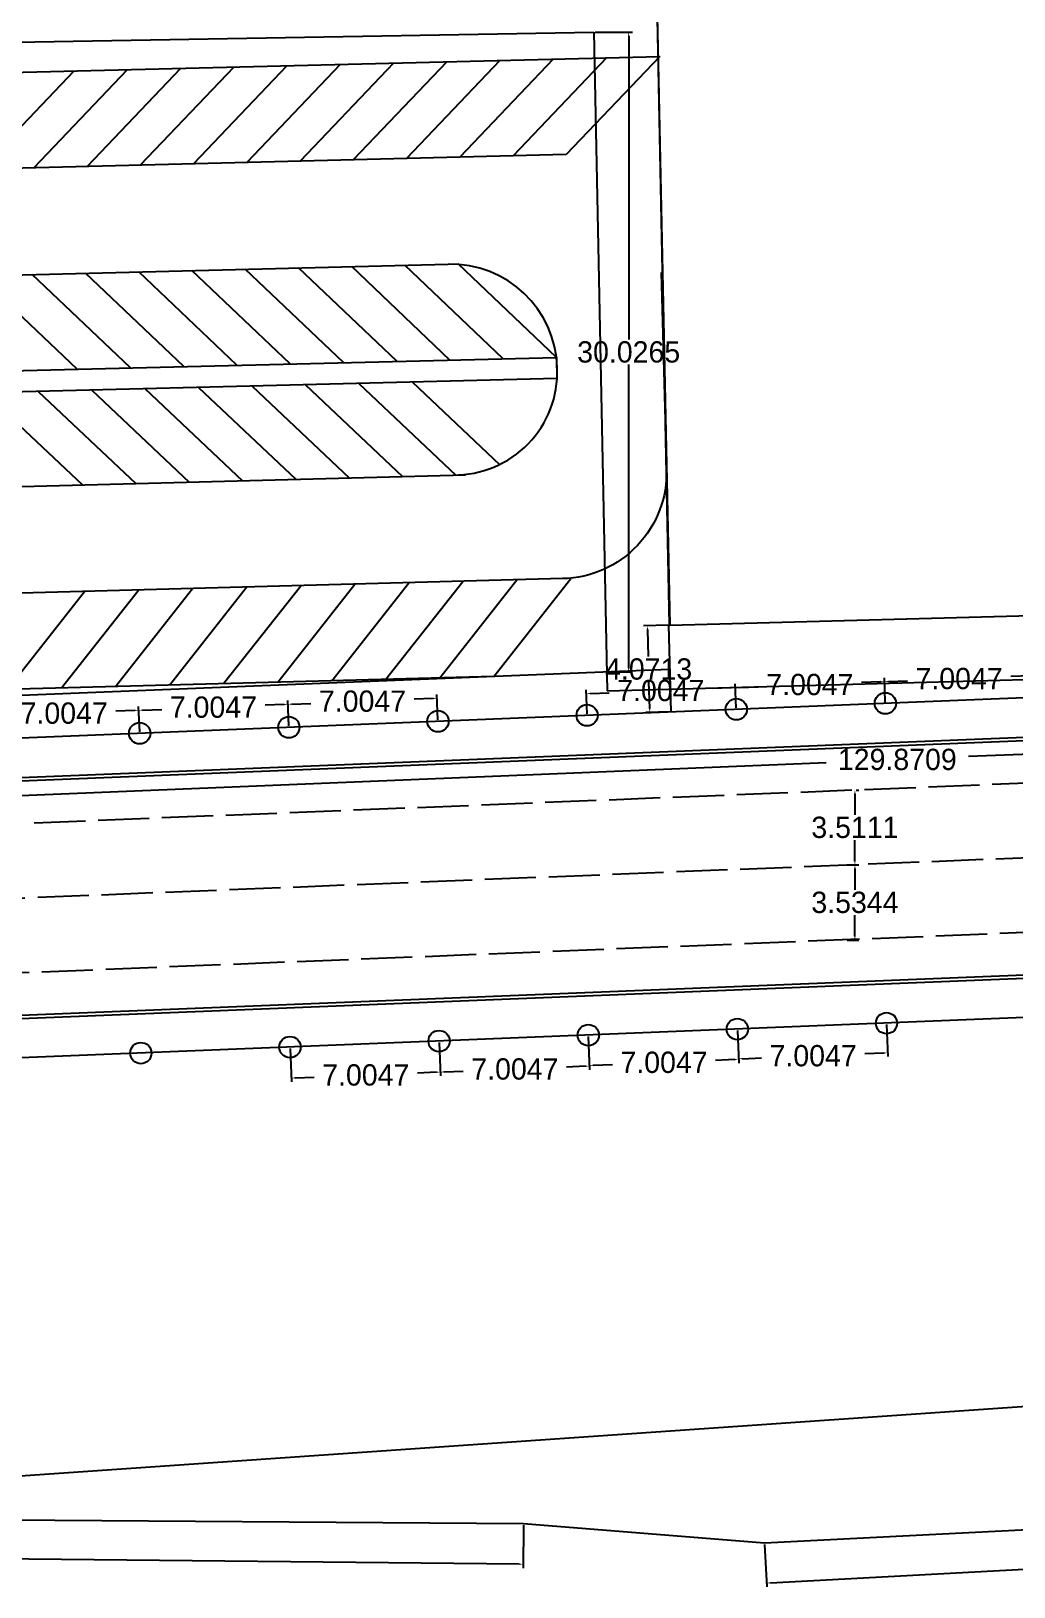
# Model space of a CAD drawing. Header units: inches. Extents: x 1211 to 1586, y 4594 to 4984.
# Drawn here: x 1346.84 to 1359.63, y 4740.4 to 4760.65 of the extents above; entities that cross this region are included whole.
import ezdxf

# ---------------------------------------------------------------- set-up
doc = ezdxf.new("R2010")
doc.units = ezdxf.units.IN
doc.header["$MEASUREMENT"] = 0
doc.linetypes.add('ACAD_ISO02W100', pattern=[15, 12, -3])
doc.linetypes.add('CONTINUO', pattern=[0])
for name, color, linetype in [('0.1', 1, 'Continuous'), ('Layer2', 2, 'Continuous'), ('PLANIMETRIA', 7, 'CONTINUO')]:
    doc.layers.add(name, color=color, linetype=linetype)
doc.dimstyles.get("Standard").update_dxf_attribs({"dimtxt": 0.35, "dimasz": 0.18, "dimexe": 0.18, "dimexo": 0.0625, "dimgap": 0.09, "dimtad": 0, "dimtih": 1, "dimtoh": 1, "dimzin": 0, "dimdsep": 46, "dimtxsty": 'Standard', "dimcen": 0.09, "dimse1": 1, "dimse2": 1, "dimadec": 0, "dimazin": 0, "dimtfac": 1, "dimtofl": 0, "dimtmove": 0, "dimatfit": 3, "dimfxl": 1, "dimtolj": 1, "dimtzin": 0, "dimarcsym": 0})

# ---------------------------------------------------------------- blocks, each defined once
blk = doc.blocks.new('*D13')
at = {"color": 0, "lineweight": -2, "transparency": 16777216}
for p, q in [((1078.429, 4626.275), (1077.266, 4626.244)), ((1077.451, 4626.069), (1077.485, 4624.804)), ((1077.55, 4622.359), (1077.516, 4623.624)), ((1078.538, 4622.205), (1077.375, 4622.174))]:
    blk.add_line(p, q, dxfattribs=at)
at = {"color": 0, "transparency": 16777216}
for points in [[(1077.481, 4626.069), (1077.421, 4626.068), (1077.446, 4626.249)], [(1077.58, 4622.359), (1077.52, 4622.358), (1077.555, 4622.179)]]:
    blk.add_solid(points, dxfattribs=at)
at = {"layer": 'Defpoints', "color": 0, "transparency": 16777216}
for p in [(1078.492, 4626.277), (1077.555, 4622.179), (1078.601, 4622.207)]:
    blk.add_point(p, dxfattribs=at)
at = {"color": 0, "transparency": 16777216, "insert": (1077.5, 4624.214), "char_height": 1, "attachment_point": 5}
blk.add_mtext('\\A1;4.0713', dxfattribs=at)
blk = doc.blocks.new('*D24')
at = {"color": 0, "lineweight": -2, "transparency": 16777216}
for p, q in [((1154.031, 4623.171), (1154.061, 4622.449)), ((1153.874, 4622.621), (1092.512, 4620.106)), ((1024.471, 4617.318), (1085.832, 4619.833)), ((1024.269, 4617.853), (1024.299, 4617.131))]:
    blk.add_line(p, q, dxfattribs=at)
at = {"color": 0, "transparency": 16777216}
for points in [[(1153.872, 4622.651), (1153.875, 4622.591), (1154.053, 4622.629)], [(1024.47, 4617.348), (1024.473, 4617.288), (1024.291, 4617.311)]]:
    blk.add_solid(points, dxfattribs=at)
at = {"layer": 'Defpoints', "color": 0, "transparency": 16777216}
for p in [(1154.029, 4623.233), (1154.053, 4622.629), (1024.267, 4617.915)]:
    blk.add_point(p, dxfattribs=at)
at = {"color": 0, "transparency": 16777216, "insert": (1089.172, 4619.97), "char_height": 1, "attachment_point": 5}
blk.add_mtext('\\A1;129.8709', dxfattribs=at)
blk = doc.blocks.new('*D48')
at = {"layer": 'Defpoints', "color": 0, "transparency": 16777216}
for p in [(1074.922, 4654.112, -102), (1075.536, 4624.085, -102), (1076.565, 4624.085)]:
    blk.add_point(p, dxfattribs=at)
at = {"layer": 'Layer2', "color": 0, "lineweight": -2, "transparency": 16777216}
for p, q in [((1074.984, 4654.112), (1076.745, 4654.112)), ((1076.565, 4653.932), (1076.565, 4639.688)), ((1076.565, 4624.265), (1076.565, 4638.508)), ((1075.598, 4624.085), (1076.745, 4624.085))]:
    blk.add_line(p, q, dxfattribs=at)
at = {"layer": 'Layer2', "color": 0, "transparency": 16777216}
for points in [[(1076.535, 4653.932), (1076.595, 4653.932), (1076.565, 4654.112)], [(1076.535, 4624.265), (1076.595, 4624.265), (1076.565, 4624.085)]]:
    blk.add_solid(points, dxfattribs=at)
at = {"layer": 'Layer2', "color": 0, "transparency": 16777216, "insert": (1076.565, 4639.098), "char_height": 1, "attachment_point": 5}
blk.add_mtext('\\A1;30.0265', dxfattribs=at)
blk = doc.blocks.new('*D50')
at = {"layer": 'Defpoints', "color": 0, "transparency": 16777216}
for p in [(1086.752, 4615.028), (1086.752, 4611.494), (1087.183, 4611.494)]:
    blk.add_point(p, dxfattribs=at)
at = {"layer": 'Layer2', "color": 0, "lineweight": -2, "transparency": 16777216}
for p, q in [((1086.815, 4615.028), (1087.363, 4615.028)), ((1087.183, 4614.848), (1087.183, 4613.851)), ((1087.183, 4611.674), (1087.183, 4612.671)), ((1086.815, 4611.494), (1087.363, 4611.494))]:
    blk.add_line(p, q, dxfattribs=at)
at = {"layer": 'Layer2', "color": 0, "transparency": 16777216}
for points in [[(1087.153, 4614.848), (1087.213, 4614.848), (1087.183, 4615.028)], [(1087.153, 4611.674), (1087.213, 4611.674), (1087.183, 4611.494)]]:
    blk.add_solid(points, dxfattribs=at)
at = {"layer": 'Layer2', "color": 0, "transparency": 16777216, "insert": (1087.183, 4613.261), "char_height": 1, "attachment_point": 5}
blk.add_mtext('\\A1;3.5344', dxfattribs=at)
blk = doc.blocks.new('*D51')
at = {"layer": 'Defpoints', "color": 0, "transparency": 16777216}
for p in [(1087.177, 4618.538), (1087.183, 4618.538), (1087.177, 4615.027)]:
    blk.add_point(p, dxfattribs=at)
at = {"layer": 'Layer2', "color": 0, "lineweight": -2, "transparency": 16777216}
for p, q in [((1087.24, 4618.538), (1087.363, 4618.538)), ((1087.183, 4618.358), (1087.183, 4617.372)), ((1087.183, 4615.207), (1087.183, 4616.192)), ((1087.24, 4615.027), (1087.363, 4615.027))]:
    blk.add_line(p, q, dxfattribs=at)
at = {"layer": 'Layer2', "color": 0, "transparency": 16777216}
for points in [[(1087.153, 4618.358), (1087.213, 4618.358), (1087.183, 4618.538)], [(1087.153, 4615.207), (1087.213, 4615.207), (1087.183, 4615.027)]]:
    blk.add_solid(points, dxfattribs=at)
at = {"layer": 'Layer2', "color": 0, "transparency": 16777216, "insert": (1087.183, 4616.782), "char_height": 1, "attachment_point": 5}
blk.add_mtext('\\A1;3.5111', dxfattribs=at)
blk = doc.blocks.new('*D56')
at = {"layer": 'Defpoints', "color": 0, "transparency": 16777216}
for p in [(1156.67, 4587.182, -102), (1082.942, 4583.185, -102), (1083.044, 4581.314)]:
    blk.add_point(p, dxfattribs=at)
at = {"layer": 'Layer2', "color": 0, "lineweight": -2, "transparency": 16777216}
for p, q in [((1156.673, 4587.12), (1156.781, 4585.131)), ((1156.591, 4585.301), (1122.997, 4583.48)), ((1082.946, 4583.122), (1083.053, 4581.134)), ((1083.223, 4581.323), (1116.817, 4583.145))]:
    blk.add_line(p, q, dxfattribs=at)
at = {"layer": 'Layer2', "color": 0, "transparency": 16777216}
for points in [[(1156.59, 4585.331), (1156.593, 4585.271), (1156.771, 4585.311)], [(1083.222, 4581.353), (1083.225, 4581.293), (1083.044, 4581.314)]]:
    blk.add_solid(points, dxfattribs=at)
at = {"layer": 'Layer2', "color": 0, "transparency": 16777216, "insert": (1119.907, 4583.312), "char_height": 1, "attachment_point": 5}
blk.add_mtext('\\A1;73.8358', dxfattribs=at)
blk = doc.blocks.new('*D58')
at = {"layer": 'Defpoints', "color": 0, "transparency": 16777216}
for p in [(981.854, 4585.019, -102), (1071.63, 4584.092, -102), (981.834, 4583.126)]:
    blk.add_point(p, dxfattribs=at)
at = {"layer": 'Layer2', "color": 0, "lineweight": -2, "transparency": 16777216}
for p, q in [((981.853, 4584.957), (981.832, 4582.946)), ((1071.629, 4584.029), (1071.608, 4582.018)), ((982.014, 4583.124), (1023.716, 4582.693)), ((1071.43, 4582.2), (1029.729, 4582.631))]:
    blk.add_line(p, q, dxfattribs=at)
at = {"layer": 'Layer2', "color": 0, "transparency": 16777216}
for points in [[(982.015, 4583.154), (982.014, 4583.094), (981.834, 4583.126)], [(1071.431, 4582.23), (1071.43, 4582.17), (1071.61, 4582.198)]]:
    blk.add_solid(points, dxfattribs=at)
at = {"layer": 'Layer2', "color": 0, "transparency": 16777216, "insert": (1026.722, 4582.662), "char_height": 1, "attachment_point": 5}
blk.add_mtext('\\A1;89.7808', dxfattribs=at)
blk = doc.blocks.new('*D70')
at = {"layer": 'Defpoints', "color": 0, "transparency": 16777216}
for p in [(1088.664, 4607.595, -102), (1081.665, 4607.314, -102), (1081.721, 4605.921)]:
    blk.add_point(p, dxfattribs=at)
at = {"layer": 'Layer2', "color": 0, "lineweight": -2, "transparency": 16777216}
for p, q in [((1088.667, 4607.533), (1088.728, 4606.023)), ((1081.668, 4607.252), (1081.729, 4605.742)), ((1081.901, 4605.929), (1082.797, 4605.965)), ((1088.541, 4606.195), (1087.644, 4606.159))]:
    blk.add_line(p, q, dxfattribs=at)
at = {"layer": 'Layer2', "color": 0, "transparency": 16777216}
for points in [[(1081.9, 4605.959), (1081.902, 4605.899), (1081.721, 4605.921)], [(1088.539, 4606.225), (1088.542, 4606.165), (1088.72, 4606.202)]]:
    blk.add_solid(points, dxfattribs=at)
at = {"layer": 'Layer2', "color": 0, "transparency": 16777216, "insert": (1085.221, 4606.062), "char_height": 1, "attachment_point": 5}
blk.add_mtext('\\A1;7.0047', dxfattribs=at)
blk = doc.blocks.new('*D71')
at = {"layer": 'Defpoints', "color": 0, "transparency": 16777216}
for p in [(1074.666, 4607.033, -102), (1081.665, 4607.314, -102), (1074.723, 4605.611)]:
    blk.add_point(p, dxfattribs=at)
at = {"layer": 'Layer2', "color": 0, "lineweight": -2, "transparency": 16777216}
for p, q in [((1074.669, 4606.971), (1074.731, 4605.431)), ((1081.668, 4607.252), (1081.73, 4605.712)), ((1074.903, 4605.618), (1075.8, 4605.654)), ((1081.543, 4605.884), (1080.646, 4605.848))]:
    blk.add_line(p, q, dxfattribs=at)
at = {"layer": 'Layer2', "color": 0, "transparency": 16777216}
for points in [[(1074.902, 4605.648), (1074.905, 4605.588), (1074.723, 4605.611)], [(1081.541, 4605.914), (1081.544, 4605.854), (1081.723, 4605.891)]]:
    blk.add_solid(points, dxfattribs=at)
at = {"layer": 'Layer2', "color": 0, "transparency": 16777216, "insert": (1078.223, 4605.751), "char_height": 1, "attachment_point": 5}
blk.add_mtext('\\A1;7.0047', dxfattribs=at)
blk = doc.blocks.new('*D72')
at = {"layer": 'Defpoints', "color": 0, "transparency": 16777216}
for p in [(1067.667, 4606.752, -102), (1074.666, 4607.033, -102), (1067.726, 4605.3)]:
    blk.add_point(p, dxfattribs=at)
at = {"layer": 'Layer2', "color": 0, "lineweight": -2, "transparency": 16777216}
for p, q in [((1067.67, 4606.69), (1067.733, 4605.12)), ((1074.669, 4606.971), (1074.732, 4605.401)), ((1067.905, 4605.307), (1068.802, 4605.343)), ((1074.545, 4605.573), (1073.648, 4605.537))]:
    blk.add_line(p, q, dxfattribs=at)
at = {"layer": 'Layer2', "color": 0, "transparency": 16777216}
for points in [[(1067.904, 4605.337), (1067.907, 4605.277), (1067.726, 4605.3)], [(1074.544, 4605.603), (1074.546, 4605.543), (1074.725, 4605.581)]]:
    blk.add_solid(points, dxfattribs=at)
at = {"layer": 'Layer2', "color": 0, "transparency": 16777216, "insert": (1071.225, 4605.44), "char_height": 1, "attachment_point": 5}
blk.add_mtext('\\A1;7.0047', dxfattribs=at)
blk = doc.blocks.new('*D73')
at = {"layer": 'Defpoints', "color": 0, "transparency": 16777216}
for p in [(1067.667, 4606.752, -102), (1060.668, 4606.471, -102), (1060.727, 4605.019)]:
    blk.add_point(p, dxfattribs=at)
at = {"layer": 'Layer2', "color": 0, "lineweight": -2, "transparency": 16777216}
for p, q in [((1067.67, 4606.69), (1067.733, 4605.12)), ((1060.671, 4606.409), (1060.734, 4604.839)), ((1067.546, 4605.292), (1066.649, 4605.256)), ((1060.906, 4605.026), (1061.803, 4605.062))]:
    blk.add_line(p, q, dxfattribs=at)
at = {"layer": 'Layer2', "color": 0, "transparency": 16777216}
for points in [[(1067.545, 4605.322), (1067.547, 4605.262), (1067.726, 4605.3)], [(1060.905, 4605.056), (1060.908, 4604.996), (1060.727, 4605.019)]]:
    blk.add_solid(points, dxfattribs=at)
at = {"layer": 'Layer2', "color": 0, "transparency": 16777216, "insert": (1064.226, 4605.159), "char_height": 1, "attachment_point": 5}
blk.add_mtext('\\A1;7.0047', dxfattribs=at)
blk = doc.blocks.new('*D82')
at = {"layer": 'Defpoints', "color": 0, "transparency": 16777216}
for p in [(1046.574, 4622.002), (1046.617, 4620.923, -102), (1053.616, 4621.204, -102)]:
    blk.add_point(p, dxfattribs=at)
at = {"layer": 'Layer2', "color": 0, "lineweight": -2, "transparency": 16777216}
for p, q in [((1046.615, 4620.985), (1046.567, 4622.182)), ((1046.754, 4622.009), (1047.65, 4622.045)), ((1053.393, 4622.276), (1052.497, 4622.24)), ((1053.614, 4621.266), (1053.566, 4622.463))]:
    blk.add_line(p, q, dxfattribs=at)
at = {"layer": 'Layer2', "color": 0, "transparency": 16777216}
for points in [[(1046.753, 4622.039), (1046.755, 4621.979), (1046.574, 4622.002)], [(1053.392, 4622.306), (1053.394, 4622.246), (1053.573, 4622.283)]]:
    blk.add_solid(points, dxfattribs=at)
at = {"layer": 'Layer2', "color": 0, "transparency": 16777216, "insert": (1050.073, 4622.142), "char_height": 1, "attachment_point": 5}
blk.add_mtext('\\A1;7.0047', dxfattribs=at)
blk = doc.blocks.new('*D83')
at = {"layer": 'Defpoints', "color": 0, "transparency": 16777216}
for p in [(1053.573, 4622.283), (1060.615, 4621.485, -102), (1053.616, 4621.204, -102)]:
    blk.add_point(p, dxfattribs=at)
at = {"layer": 'Layer2', "color": 0, "lineweight": -2, "transparency": 16777216}
for p, q in [((1053.614, 4621.266), (1053.566, 4622.463)), ((1053.753, 4622.29), (1054.649, 4622.326)), ((1060.392, 4622.557), (1059.496, 4622.521)), ((1060.613, 4621.547), (1060.565, 4622.744))]:
    blk.add_line(p, q, dxfattribs=at)
at = {"layer": 'Layer2', "color": 0, "transparency": 16777216}
for points in [[(1053.752, 4622.32), (1053.754, 4622.26), (1053.573, 4622.283)], [(1060.391, 4622.587), (1060.393, 4622.527), (1060.572, 4622.564)]]:
    blk.add_solid(points, dxfattribs=at)
at = {"layer": 'Layer2', "color": 0, "transparency": 16777216, "insert": (1057.073, 4622.423), "char_height": 1, "attachment_point": 5}
blk.add_mtext('\\A1;7.0047', dxfattribs=at)
blk = doc.blocks.new('*D84')
at = {"layer": 'Defpoints', "color": 0, "transparency": 16777216}
for p in [(1060.572, 4622.564), (1060.615, 4621.485, -102), (1067.614, 4621.766, -102)]:
    blk.add_point(p, dxfattribs=at)
at = {"layer": 'Layer2', "color": 0, "lineweight": -2, "transparency": 16777216}
for p, q in [((1067.391, 4622.838), (1066.495, 4622.802)), ((1067.612, 4621.828), (1067.564, 4623.025)), ((1060.613, 4621.547), (1060.565, 4622.744)), ((1060.752, 4622.571), (1061.648, 4622.607))]:
    blk.add_line(p, q, dxfattribs=at)
at = {"layer": 'Layer2', "color": 0, "transparency": 16777216}
for points in [[(1067.39, 4622.868), (1067.392, 4622.808), (1067.571, 4622.845)], [(1060.751, 4622.601), (1060.753, 4622.541), (1060.572, 4622.564)]]:
    blk.add_solid(points, dxfattribs=at)
at = {"layer": 'Layer2', "color": 0, "transparency": 16777216, "insert": (1064.072, 4622.704), "char_height": 1, "attachment_point": 5}
blk.add_mtext('\\A1;7.0047', dxfattribs=at)
blk = doc.blocks.new('*D86')
at = {"layer": 'Defpoints', "color": 0, "transparency": 16777216}
for p in [(1074.573, 4623.063), (1074.614, 4622.047, -102), (1081.613, 4622.328, -102)]:
    blk.add_point(p, dxfattribs=at)
at = {"layer": 'Layer2', "color": 0, "lineweight": -2, "transparency": 16777216}
for p, q in [((1081.61, 4622.39), (1081.565, 4623.524)), ((1074.611, 4622.109), (1074.565, 4623.243)), ((1074.753, 4623.07), (1075.649, 4623.106)), ((1081.392, 4623.337), (1080.496, 4623.301))]:
    blk.add_line(p, q, dxfattribs=at)
at = {"layer": 'Layer2', "color": 0, "transparency": 16777216}
for points in [[(1074.751, 4623.1), (1074.754, 4623.04), (1074.573, 4623.063)], [(1081.391, 4623.367), (1081.393, 4623.307), (1081.572, 4623.344)]]:
    blk.add_solid(points, dxfattribs=at)
at = {"layer": 'Layer2', "color": 0, "transparency": 16777216, "insert": (1078.072, 4623.204), "char_height": 1, "attachment_point": 5}
blk.add_mtext('\\A1;7.0047', dxfattribs=at)
blk = doc.blocks.new('*D87')
at = {"layer": 'Defpoints', "color": 0, "transparency": 16777216}
for p in [(1081.572, 4623.344), (1081.613, 4622.328, -102), (1088.612, 4622.609, -102)]:
    blk.add_point(p, dxfattribs=at)
at = {"layer": 'Layer2', "color": 0, "lineweight": -2, "transparency": 16777216}
for p, q in [((1081.61, 4622.39), (1081.565, 4623.524)), ((1088.391, 4623.618), (1087.495, 4623.582)), ((1088.609, 4622.671), (1088.564, 4623.805)), ((1081.752, 4623.351), (1082.648, 4623.387))]:
    blk.add_line(p, q, dxfattribs=at)
at = {"layer": 'Layer2', "color": 0, "transparency": 16777216}
for points in [[(1088.39, 4623.648), (1088.392, 4623.588), (1088.571, 4623.625)], [(1081.75, 4623.381), (1081.753, 4623.321), (1081.572, 4623.344)]]:
    blk.add_solid(points, dxfattribs=at)
at = {"layer": 'Layer2', "color": 0, "transparency": 16777216, "insert": (1085.071, 4623.485), "char_height": 1, "attachment_point": 5}
blk.add_mtext('\\A1;7.0047', dxfattribs=at)
blk = doc.blocks.new('*D88')
at = {"layer": 'Defpoints', "color": 0, "transparency": 16777216}
for p in [(1088.571, 4623.625), (1095.611, 4622.89, -102), (1088.612, 4622.609, -102)]:
    blk.add_point(p, dxfattribs=at)
at = {"layer": 'Layer2', "color": 0, "lineweight": -2, "transparency": 16777216}
for p, q in [((1088.609, 4622.671), (1088.564, 4623.805)), ((1088.751, 4623.632), (1089.647, 4623.668)), ((1095.39, 4623.899), (1094.494, 4623.863)), ((1095.608, 4622.952), (1095.563, 4624.086))]:
    blk.add_line(p, q, dxfattribs=at)
at = {"layer": 'Layer2', "color": 0, "transparency": 16777216}
for points in [[(1088.749, 4623.662), (1088.752, 4623.602), (1088.571, 4623.625)], [(1095.389, 4623.929), (1095.391, 4623.869), (1095.57, 4623.906)]]:
    blk.add_solid(points, dxfattribs=at)
at = {"layer": 'Layer2', "color": 0, "transparency": 16777216, "insert": (1092.07, 4623.766), "char_height": 1, "attachment_point": 5}
blk.add_mtext('\\A1;7.0047', dxfattribs=at)
blk = doc.blocks.new('vytvguyvuy')
for p, q in [((1045.83, 4653.619, -102), (1074.922, 4654.112, -102)), ((1074.922, 4654.112, -102), (1075.554, 4623.197, -102)), ((1078.429, 4626.275, -102), (1078.538, 4622.205, -102)), ((1156.36, 4625.328, -102), (1024.015, 4620.015, -102)), ((1075.554, 4623.197, -102), (1153.323, 4625.28, -102)), ((1078.485, 4624.204, -102), (1022.493, 4621.956, -102)), ((1025.622, 4618.228, -102), (1154.027, 4623.383, -102)), ((1025.628, 4618.078, -102), (1154.029, 4623.233, -102)), ((1026.073, 4607.087, -102), (1156.441, 4612.321, -102)), ((1026.079, 4606.938, -102), (1153.861, 4612.067, -102)), ((1151.378, 4610.116, -102), (1024.725, 4605.032, -102))]:
    blk.add_line(p, q)
at = {"linetype": 'ACAD_ISO02W100', "ltscale": 0.2}
for p, q in [((1024.686, 4616.039, -102), (1152.167, 4621.157, -102)), ((1021.851, 4612.422, -102), (1152.307, 4617.66, -102)), ((1025.04, 4609.048, -102), (1152.448, 4614.162, -102))]:
    blk.add_line(p, q, dxfattribs=at)
at = {"elevation": -102}
blk.add_lwpolyline([(829.448, 4652.736), (911.998, 4654.167), (979.438, 4655.266), (1005.524, 4655.615), (1045.768, 4656.618), (1077.86, 4657.162), (1078.492, 4626.277), (1156.295, 4628.361), (1156.482, 4607.771), (1156.536, 4601.852), (1156.67, 4587.182), (1126.92, 4585.466), (1106.142, 4584.358), (1082.942, 4583.185), (1071.63, 4584.092), (1018.827, 4584.472), (980.9, 4585.033), (952.041, 4584.536), (919.752, 4583.818), (895.501, 4583.279), (873.403, 4582.788), (865.831, 4582.62), (829.448, 4652.736)], dxfattribs=at)
for centre in [(1081.613, 4622.328, -102), (1088.612, 4622.609, -102), (1067.614, 4621.766, -102), (1074.614, 4622.047, -102), (1053.616, 4621.204, -102), (1060.615, 4621.485, -102), (1074.666, 4607.033, -102), (1081.665, 4607.314, -102), (1088.664, 4607.595, -102), (1053.669, 4606.19, -102), (1060.668, 4606.471, -102), (1067.667, 4606.752, -102)]:
    blk.add_circle(centre, 0.5)
at = {"layer": '0.1'}
for p, q in [((999.683, 4651.023, -102), (1078.022, 4652.975, -102)), ((1068.025, 4652.726, -102), (1063.638, 4648.115, -102)), ((1070.524, 4652.788, -102), (1066.137, 4648.177, -102)), ((1073.023, 4652.85, -102), (1068.637, 4648.24, -102)), ((1075.522, 4652.912, -102), (1071.136, 4648.302, -102)), ((1078.022, 4652.975, -102), (1073.635, 4648.364, -102)), ((1050.53, 4652.29, -102), (1046.144, 4647.679, -102)), ((1053.029, 4652.352, -102), (1048.643, 4647.741, -102)), ((1055.529, 4652.414, -102), (1051.142, 4647.804, -102)), ((1058.028, 4652.477, -102), (1053.641, 4647.866, -102)), ((1060.527, 4652.539, -102), (1056.141, 4647.928, -102)), ((1063.026, 4652.601, -102), (1058.64, 4647.99, -102)), ((1065.525, 4652.663, -102), (1061.139, 4648.053, -102)), ((1073.635, 4648.364, -102), (1000.841, 4646.55, -102)), ((1004.691, 4641.645, -102), (1068.089, 4643.224, -102)), ((1073.175, 4638.85, -102), (1068.564, 4643.236, -102)), ((1050.682, 4638.289, -102), (1046.071, 4642.676, -102)), ((1053.181, 4638.352, -102), (1048.57, 4642.738, -102)), ((1055.68, 4638.414, -102), (1051.07, 4642.8, -102)), ((1058.18, 4638.476, -102), (1053.569, 4642.863, -102)), ((1060.679, 4638.538, -102), (1056.068, 4642.925, -102)), ((1063.178, 4638.601, -102), (1058.567, 4642.987, -102)), ((1065.677, 4638.663, -102), (1061.067, 4643.049, -102)), ((1068.176, 4638.725, -102), (1063.566, 4643.112, -102)), ((1070.676, 4638.787, -102), (1066.065, 4643.174, -102)), ((1010.462, 4637.287, -102), (1073.175, 4638.85, -102)), ((1073.175, 4638.85, -102), (1073.2, 4637.85, -102)), ((1073.2, 4637.85, -102), (1011.226, 4636.306, -102)), ((1053.873, 4637.368, -102), (1058.436, 4633.06, -102)), ((1056.381, 4637.431, -102), (1060.94, 4633.127, -102)), ((1058.89, 4637.493, -102), (1063.443, 4633.194, -102)), ((1061.399, 4637.556, -102), (1065.947, 4633.261, -102)), ((1063.907, 4637.618, -102), (1068.456, 4633.323, -102)), ((1066.416, 4637.681, -102), (1070.507, 4633.818, -102)), ((1046.347, 4637.181, -102), (1050.924, 4632.859, -102)), ((1048.856, 4637.243, -102), (1053.428, 4632.926, -102)), ((1051.364, 4637.306, -102), (1055.932, 4632.993, -102)), ((1012.395, 4631.826, -102), (1068.909, 4633.34, -102)), ((1049.948, 4623.329, -102), (1053.562, 4627.927, -102)), ((1052.484, 4623.397, -102), (1056.098, 4627.995, -102)), ((1055.02, 4623.465, -102), (1058.634, 4628.063, -102)), ((1057.556, 4623.533, -102), (1061.17, 4628.131, -102)), ((1060.093, 4623.601, -102), (1063.707, 4628.199, -102)), ((1062.629, 4623.669, -102), (1066.243, 4628.267, -102)), ((1065.165, 4623.737, -102), (1068.779, 4628.335, -102)), ((1067.702, 4623.805, -102), (1071.316, 4628.403, -102)), ((1070.238, 4623.873, -102), (1073.852, 4628.471, -102)), ((1047.411, 4623.261, -102), (1051.025, 4627.859, -102))]:
    blk.add_line(p, q, dxfattribs=at)
at = {"layer": '0.1', "elevation": -102, "flags": 128}
blk.add_lwpolyline([(1078.094, 4642.826), (1078.342, 4633.593, -0.414214), (1073.477, 4628.461), (1016.239, 4626.927)], format="xyb", dxfattribs=at)
blk.add_lwpolyline([(1070.238, 4623.873), (1022.002, 4622.58)], dxfattribs=at)
at = {"layer": '0.1'}
for centre, radius, start, end in [((1068.214, 4638.226, -102), 5, 1.53465, 91.42717), ((1068.379, 4638.162, -102), 4.837, 269.4946, 2.11872)]:
    blk.add_arc(centre, radius, start, end, dxfattribs=at)
at = {"layer": 'PLANIMETRIA', "color": 7, "linetype": 'CONTINUO', "elevation": -102}
blk.add_lwpolyline([(1077.86, 4657.162), (1078.471, 4626.276)], dxfattribs=at)
at = {"layer": 'PLANIMETRIA', "color": 7, "linetype": 'CONTINUO', "elevation": -102, "flags": 128}
for points in [[(1078.492, 4626.277), (1156.327, 4628.362), (1156.1, 4649.267)], [(1031.743, 4585.227), (1156.701, 4593.875)]]:
    blk.add_lwpolyline(points, dxfattribs=at)
for p1, p2, distance, picture, middle in [((1078.492, 4626.277, -102), (1078.601, 4622.207, -102), -1.046, '*D13', (1077.5, 4624.214, -102)), ((1024.267, 4617.915, -102), (1154.029, 4623.233, -102), -0.605, '*D24', (1089.172, 4619.97, -102))]:
    dim = blk.add_aligned_dim(p1=p1, p2=p2, distance=distance, dimstyle='Standard')
    dim.commit()
    dim.dimension.update_dxf_attribs({"geometry": picture, "text_midpoint": middle})
at = {"layer": 'Layer2'}
for base, p1, p2, picture, middle in [((1076.565, 4624.085), (1074.922, 4654.112, -102), (1075.536, 4624.085, -102), '*D48', (1076.565, 4639.098)), ((1087.183, 4618.538), (1087.177, 4615.027), (1087.177, 4618.538), '*D51', (1087.183, 4616.782)), ((1087.183, 4611.494), (1086.752, 4615.028), (1086.752, 4611.494), '*D50', (1087.183, 4613.261))]:
    dim = blk.add_linear_dim(base=base, p1=p1, p2=p2, angle=90, dimstyle='Standard', dxfattribs=at)
    dim.commit()
    dim.dimension.update_dxf_attribs({"geometry": picture, "text_midpoint": middle})
for p1, p2, distance, picture, middle in [((1095.611, 4622.89, -102), (1088.612, 4622.609, -102), -1.017, '*D88', (1092.07, 4623.766)), ((1081.613, 4622.328, -102), (1074.614, 4622.047, -102), -1.017, '*D86', (1078.072, 4623.204)), ((1088.612, 4622.609, -102), (1081.613, 4622.328, -102), -1.017, '*D87', (1085.071, 4623.485)), ((1053.616, 4621.204, -102), (1046.617, 4620.923, -102), -1.08, '*D82', (1050.073, 4622.142)), ((1060.615, 4621.485, -102), (1053.616, 4621.204, -102), -1.08, '*D83', (1057.073, 4622.423)), ((1067.614, 4621.766, -102), (1060.615, 4621.485, -102), -1.08, '*D84', (1064.072, 4622.704)), ((1088.664, 4607.595, -102), (1081.665, 4607.314, -102), 1.394, '*D70', (1085.221, 4606.062)), ((1067.667, 4606.752, -102), (1060.668, 4606.471, -102), 1.454, '*D73', (1064.226, 4605.159)), ((1074.666, 4607.033, -102), (1067.667, 4606.752, -102), 1.454, '*D72', (1071.225, 4605.44)), ((1081.665, 4607.314, -102), (1074.666, 4607.033, -102), 1.424, '*D71', (1078.223, 4605.751)), ((1156.67, 4587.182, -102), (1082.942, 4583.185, -102), 1.874, '*D56', (1119.907, 4583.312)), ((1071.63, 4584.092, -102), (981.854, 4585.019, -102), 1.894, '*D58', (1026.722, 4582.662))]:
    dim = blk.add_aligned_dim(p1=p1, p2=p2, distance=distance, dimstyle='Standard', dxfattribs=at)
    dim.commit()
    dim.dimension.update_dxf_attribs({"geometry": picture, "text_midpoint": middle})

msp = doc.modelspace()

# ---------------------------------------------------------------- block references
at = {"layer": 'Layer2', "xscale": 0.2772, "yscale": 0.2772, "zscale": 0.2772}
msp.add_blockref('vytvguyvuy', (1056.1935, 3470.5145, 24.48), dxfattribs=at)

doc.saveas('drawing.dxf')
